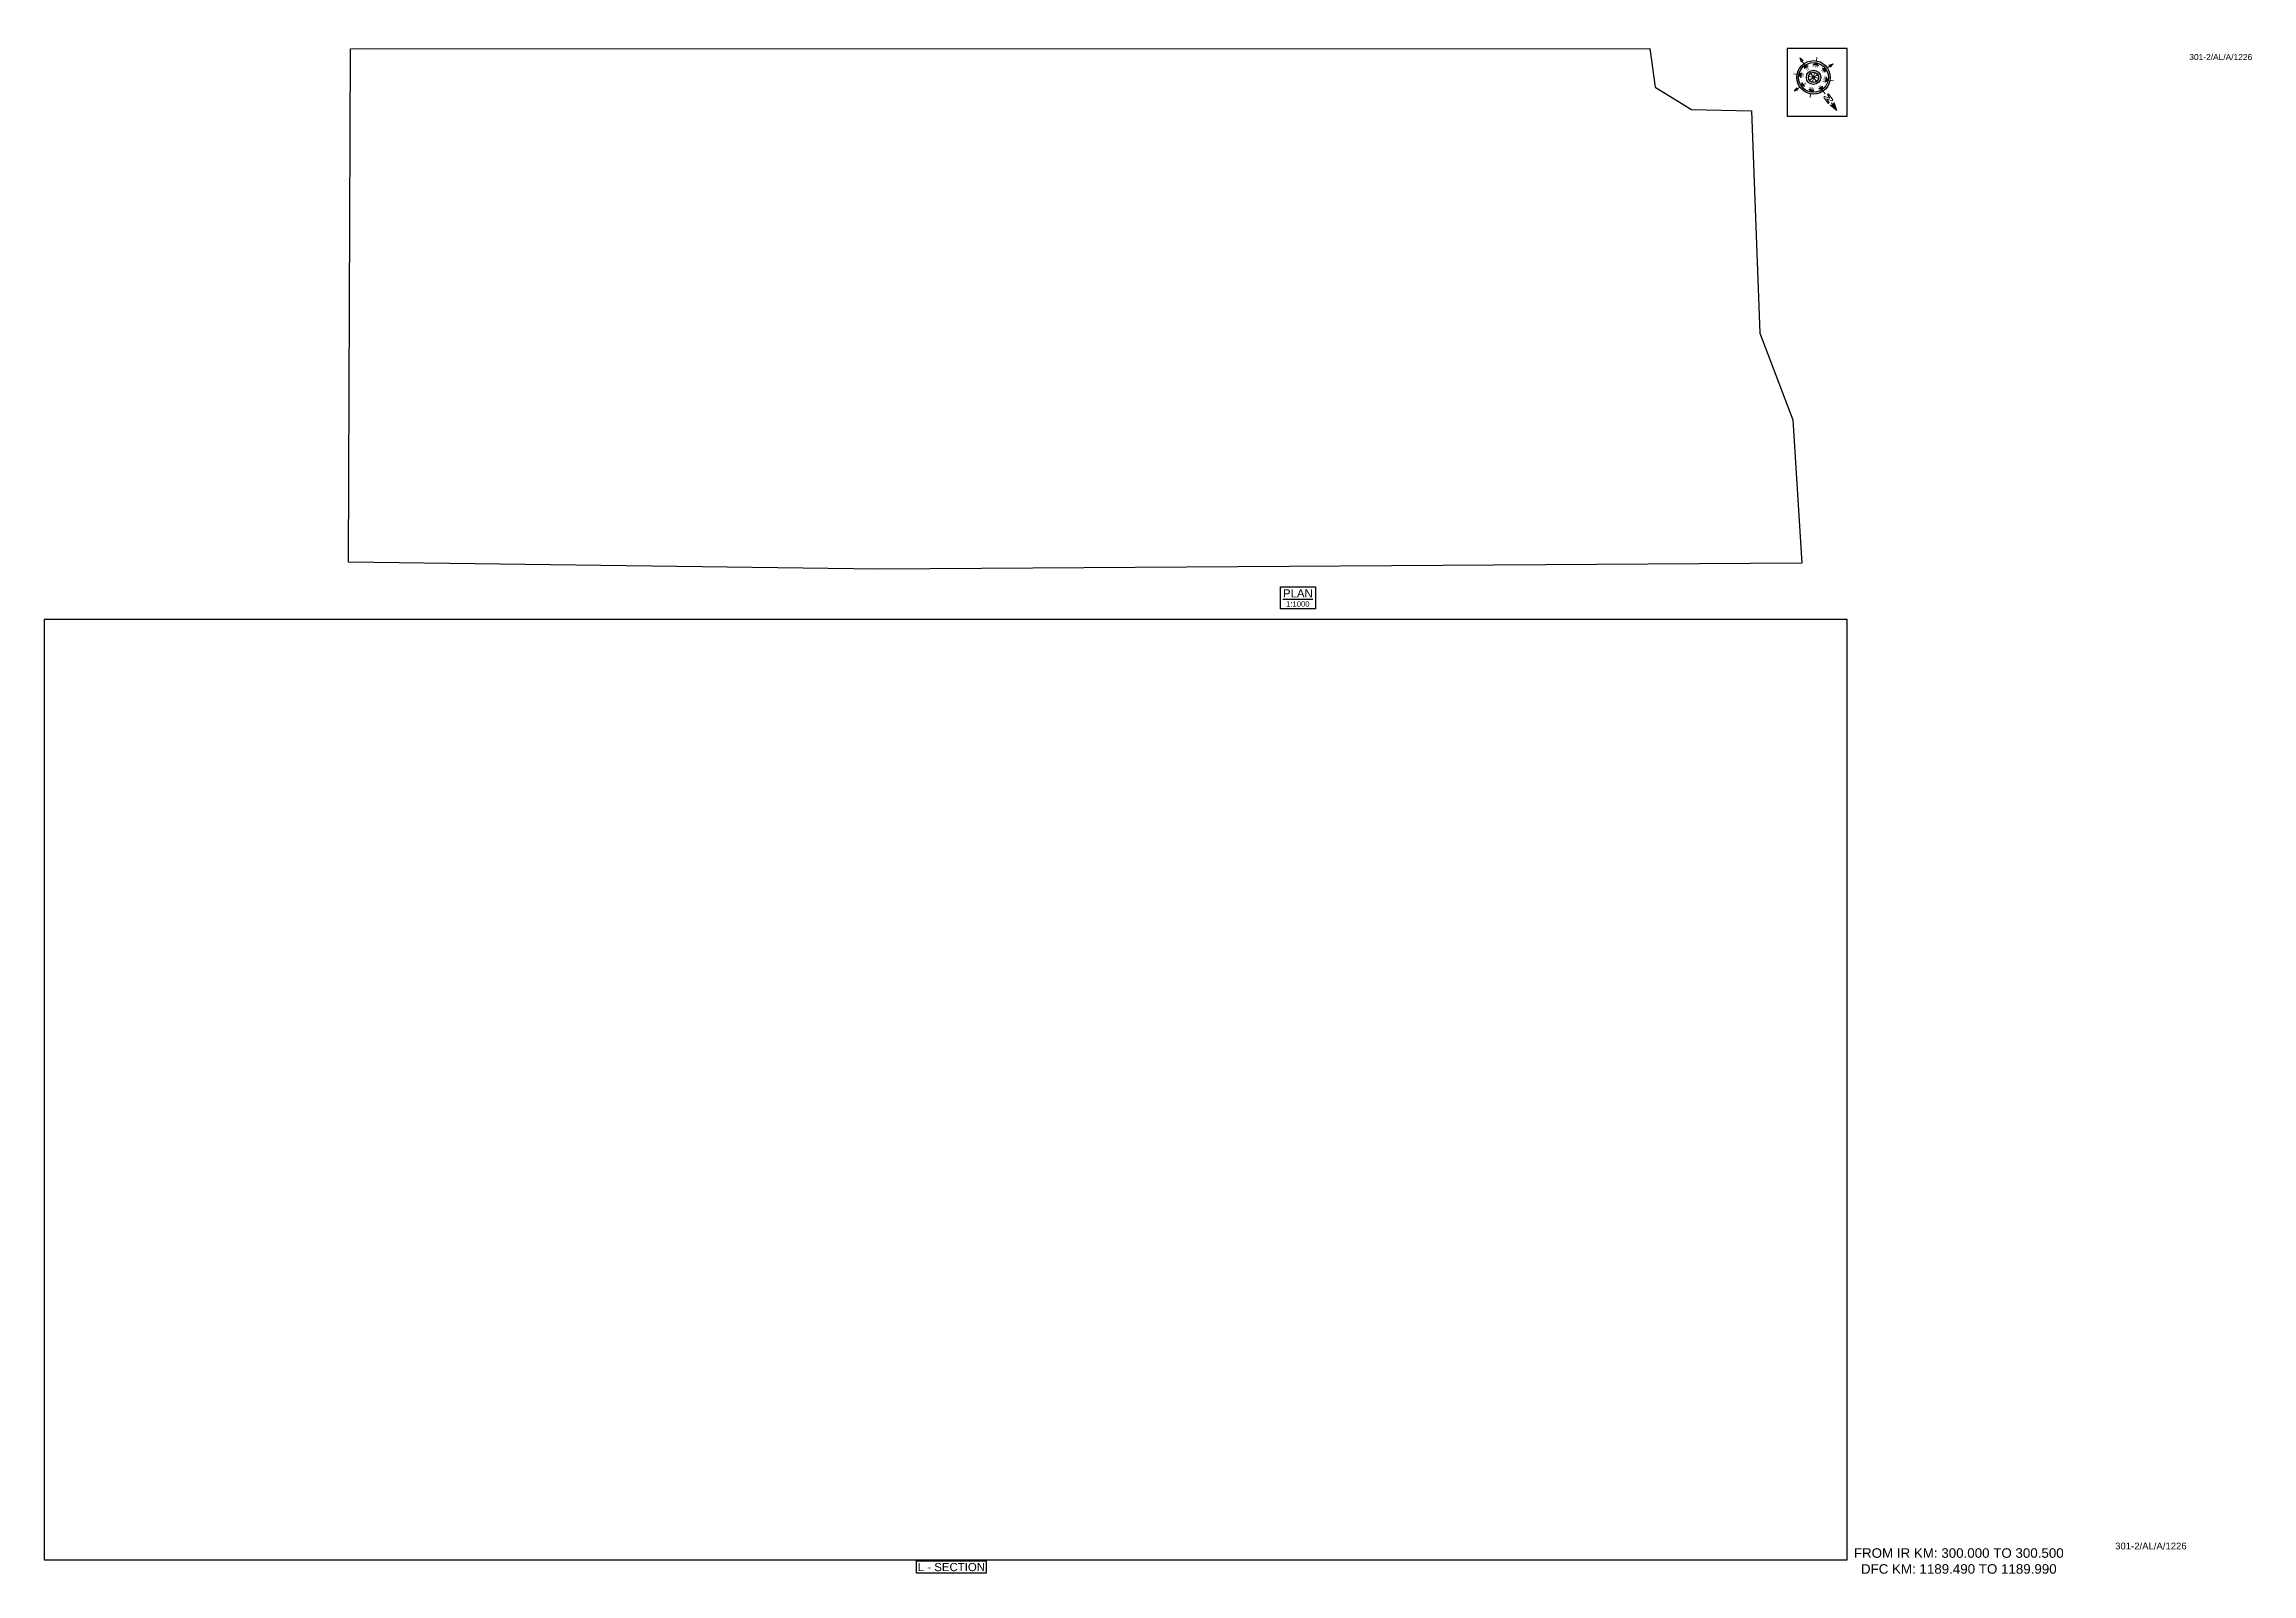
# Paper-space layout '1226' of a CAD drawing. Header units: metres. Extents: x 15 to 824, y 20 to 581.
import ezdxf
from ezdxf.enums import TextEntityAlignment as Align

# ---------------------------------------------------------------- set-up
doc = ezdxf.new("R2010")
doc.units = ezdxf.units.M
doc.header["$MEASUREMENT"] = 0
doc.layers.get('Defpoints').update_dxf_attribs({"color": 5})
doc.layers.add('title', color=7, linetype='Continuous')
doc.styles.get("Standard").update_dxf_attribs({"font": 'arial.ttf'})
doc.styles.add('Style-Arial', font='arial.ttf')

# ---------------------------------------------------------------- blocks, each defined once
blk = doc.blocks.new('N')
for points in [[(0, 8.41), (-0.49, 6.68), (0, 6.93)], [(0.49, 6.68), (0, 6.93), (0, 8.41)], [(-4.93, 0), (-4.07, 0.25), (-4.19, 0)], [(-4.07, -0.25), (-4.19, 0), (-4.93, 0)], [(-3.08, 0), (-2.59, 0.49), (-2.59, -0.49)], [(-2.18, 2.18), (-1.48, 2.18), (-2.18, 1.48)], [(0, 3.08), (0.49, 2.59), (-0.49, 2.59)], [(2.18, 2.18), (2.18, 1.48), (1.48, 2.18)], [(3.08, 0), (2.59, -0.49), (2.59, 0.49)], [(4.07, 0.25), (4.19, 0), (4.93, 0)], [(4.93, 0), (4.07, -0.25), (4.19, 0)], [(-2.18, -2.18), (-2.18, -1.48), (-1.48, -2.18)], [(0, -3.08), (-0.49, -2.59), (0.49, -2.59)], [(0, -4.93), (-0.25, -4.07), (0, -4.19)], [(0.25, -4.07), (0, -4.19), (0, -4.93)], [(2.18, -2.18), (1.48, -2.18), (2.18, -1.48)]]:
    blk.add_hatch(color=7).paths.add_polyline_path(points, flags=0)
h = blk.add_hatch(color=7)
h.paths.add_polyline_path([(0, -3.08), (0, -3.46, 1), (0, 3.46), (0, 3.08, -1)])
h.paths.add_polyline_path([(0, 1.05), (0, 1.48, 1), (0, -1.48), (0, -1.05, -1)])
at = {"color": 7, "linetype": 'ByBlock', "lineweight": 13}
for p, q in [((-0.61, 4.57), (-0.61, 6.12)), ((-0.61, 6.12), (-0.3, 6.12)), ((-0.3, 6.12), (0.32, 5.19)), ((0.32, 4.57), (-0.3, 5.5)), ((-0.3, 5.5), (-0.3, 4.57)), ((0.32, 5.19), (0.32, 6.12)), ((0.32, 6.12), (0.64, 6.12)), ((0.64, 6.12), (0.64, 4.57))]:
    blk.add_line(p, q, dxfattribs=at)
at = {"color": 7, "lineweight": 13}
for p, q in [((0, 6.41), (0, 7.28)), ((-3.46, 0), (-4.19, 0)), ((-2.45, 2.45), (-2.97, 2.97)), ((1.05, 0), (-1.05, 0)), ((-1.05, 0), (1.05, 0)), ((-0.74, 0.74), (0.74, -0.74)), ((0.74, 0.74), (-0.74, -0.74)), ((0.74, -0.74), (-0.74, 0.74)), ((-0.74, -0.74), (0.74, 0.74)), ((0, 3.46), (0, 4.19)), ((0, 3.46), (0, 3.08)), ((0, 1.05), (0, 1.48)), ((0, 1.05), (0, -1.05)), ((0, -1.05), (0, 1.05)), ((2.45, 2.45), (2.97, 2.97)), ((3.46, 0), (4.19, 0)), ((-2.45, -2.45), (-2.97, -2.97)), ((0, -1.05), (0, -1.48)), ((0, -3.46), (0, -3.08)), ((0, -3.46), (0, -4.19)), ((2.45, -2.45), (2.97, -2.97))]:
    blk.add_line(p, q, dxfattribs=at)
for points in [[(0, 8.41), (-0.49, 6.68), (0, 6.93), (0, 6.93)], [(0.49, 6.68), (0, 6.93), (0, 8.41), (0, 8.41)], [(-4.93, 0), (-4.07, 0.25), (-4.19, 0), (-4.19, 0)], [(-4.07, -0.25), (-4.19, 0), (-4.93, 0), (-4.93, 0)], [(-3.08, 0), (-2.59, 0.49), (-2.59, -0.49), (-2.59, -0.49)], [(-2.18, 2.18), (-1.48, 2.18), (-2.18, 1.48), (-2.18, 1.48)], [(0, 3.08), (0.49, 2.59), (-0.49, 2.59), (-0.49, 2.59)], [(2.18, 2.18), (2.18, 1.48), (1.48, 2.18), (1.48, 2.18)], [(3.08, 0), (2.59, -0.49), (2.59, 0.49), (2.59, 0.49)], [(4.07, 0.25), (4.19, 0), (4.93, 0), (4.93, 0)], [(4.93, 0), (4.07, -0.25), (4.19, 0), (4.19, 0)], [(-2.18, -2.18), (-2.18, -1.48), (-1.48, -2.18), (-1.48, -2.18)], [(0, -3.08), (-0.49, -2.59), (0.49, -2.59), (0.49, -2.59)], [(0, -4.93), (-0.25, -4.07), (0, -4.19), (0, -4.19)], [(0.25, -4.07), (0, -4.19), (0, -4.93), (0, -4.93)], [(2.18, -2.18), (1.48, -2.18), (2.18, -1.48), (2.18, -1.48)]]:
    blk.add_lwpolyline(points, close=True, dxfattribs=at)
at = {"color": 7, "linetype": 'ByBlock', "lineweight": 13}
for points in [[(-0.3, 4.57), (-0.61, 4.57)], [(0.32, 4.57), (0.64, 4.57)]]:
    blk.add_lwpolyline(points, dxfattribs=at)
at = {"color": 7}
for radius in [3.46, 3.08, 1.48, 1.05]:
    blk.add_circle((0, 0), radius, dxfattribs=at)
for s, rotation, p in [('W', 90, (-2.1, 0)), ('NW', 45, (-1.48, 1.48)), ('NE', 315, (1.48, 1.48)), ('E', 270, (1.97, 0)), ('SW', 135, (-1.48, -1.48)), ('SE', 225, (1.48, -1.48))]:
    blk.add_text(s, height=0.6, rotation=rotation, dxfattribs=at).set_placement(p, align=Align.CENTER)
for s, p in [('N', (0, 2.1)), ('S', (0, -2.47))]:
    blk.add_text(s, height=0.6, dxfattribs=at).set_placement(p, align=Align.CENTER)

psp = doc.layouts.new('1226')

# ---------------------------------------------------------------- linework, layer by layer
for points in [[(676, 579), (653.96, 579), (653.96, 554.19), (676, 554.19)], [(334.78, 20), (334.78, 24.6), (360.31, 24.6), (360.31, 20)]]:
    psp.add_lwpolyline(points, close=True)
at = {"layer": 'Defpoints'}
for points in [[(127.25, 578.84), (603.61, 579), (605.56, 564.78), (618.86, 556.67), (640.84, 556.07), (643.88, 474.68), (656, 442.91), (659.36, 390.25), (320.99, 388.17), (126.59, 390.69)], [(14.99, 25), (676, 25), (676, 369.68), (15.01, 369.68)]]:
    psp.add_lwpolyline(points, close=True, dxfattribs=at)
at = {"layer": 'title', "color": 7, "linetype": 'Continuous', "lineweight": -3}
psp.add_lwpolyline([(468.2, 381.67), (481.08, 381.67), (481.08, 373.51), (468.2, 373.51)], close=True, dxfattribs=at)

# ---------------------------------------------------------------- block references
at = {"xscale": 1.771541522973351, "yscale": 1.771541522973351, "zscale": 1.771541522973351, "rotation": 215.1222936235771}
psp.add_blockref('N', (663.62, 568.39), dxfattribs=at)

# ---------------------------------------------------------------- texts
at = {"style": 'Style-Arial'}
for height, p in [(2.2, (801.38, 574.76)), (2.5, (774.19, 28.76))]:
    psp.add_text('301-2/AL/A/1226', height=height, dxfattribs=at).set_placement(p)
at = {"insert": (674.74, 29.19), "char_height": 3.5, "attachment_point": 1, "style": 'Style-Arial'}
psp.add_mtext_dynamic_manual_height_columns('\\pxqc;FROM IR KM: 300.000 TO 300.500 {\\C1;DFC KM: 1189.490 TO 1189.990 }', width=84.2726, gutter_width=17.5, heights=[0], dxfattribs=at)
at = {"layer": 'title', "color": 7, "linetype": 'Continuous', "lineweight": -3, "style": 'Style-Arial'}
for s, height, p in [('%%UPLAN', 3, (474.59, 379.23)), ('1:1000', 2, (474.59, 375.36))]:
    psp.add_text(s, height=height, dxfattribs=at).set_placement(p, align=Align.MIDDLE)
at = {"layer": 'title', "style": 'Style-Arial'}
psp.add_text('L - SECTION', height=3, rotation=0.00006, dxfattribs=at).set_placement((347.57, 22.3), align=Align.MIDDLE_CENTER)

# ---------------------------------------------------------------- viewports
at = {"layer": 'Defpoints', "view_twist_angle": 576.69554156}
vp = psp.add_viewport(center=(392.98, 483.59), size=(532.77, 190.827), view_center_point=(1502885.11, -3095338.8), view_height=190.8271, status=3, dxfattribs=at)
vp.dxf.flags = 0x10000  # cut along an outline
vp.dxf.clipping_boundary_handle = psp.add_lwpolyline([(127.25, 578.84), (603.61, 579), (605.56, 564.78), (618.86, 556.67), (640.84, 556.07), (643.88, 474.68), (656, 442.91), (659.36, 390.25), (320.99, 388.17), (126.59, 390.69)], format="xyb", close=True, dxfattribs={"invisible": 1}).dxf.handle
at = {"layer": 'Defpoints'}
vp = psp.add_viewport(center=(345.5, 197.34), size=(661.01, 344.6791), view_center_point=(4211.48, -12067.92), view_height=344.6792, dxfattribs=at)
vp.dxf.flags = 0x10000  # cut along an outline
vp.dxf.clipping_boundary_handle = psp.add_lwpolyline([(14.99, 25), (676, 25), (676, 369.68), (15.01, 369.68)], format="xyb", close=True, dxfattribs={"invisible": 1}).dxf.handle

doc.saveas('drawing.dxf')
